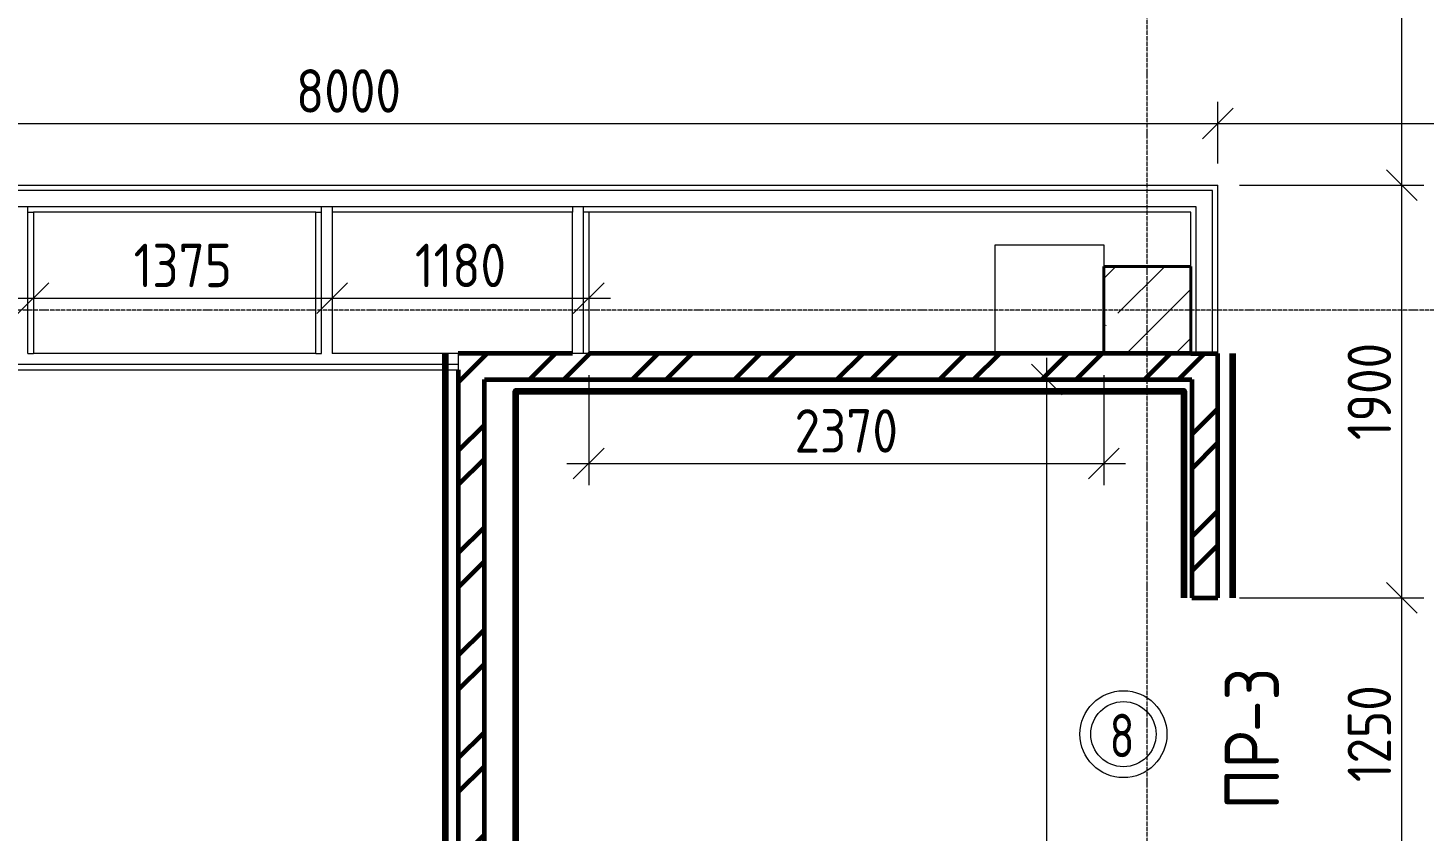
# Model space of a CAD drawing. Header units: millimetres. Extents: x -56773 to 221258, y -262288 to 26541.
# Drawn here: x 16659 to 23083, y -202022 to -198325 of the extents above; entities that cross this region are included whole.
import ezdxf

# ---------------------------------------------------------------- set-up
doc = ezdxf.new("R2010")
doc.units = ezdxf.units.MM
doc.linetypes.add('ADSK_Линия сетки', pattern=[25, 20, -2.5, 0, -2.5])
for name, color, linetype, lineweight in [('1.3) Кирпич перегородка сент', 30, 'Continuous', 60), ('3.2) Штук 4 вып Сентябрь', 162, 'Continuous', 120), ('4.3)Шпакл баз сент инв подв и 1 эт', 6, 'Continuous', 60), ('Марки', 7, 'Continuous', 20), ('Марки дверей', 7, 'Continuous', 20), ('Несущие колонны', 7, 'Continuous', 18), ('Оси', 7, 'Continuous', 9), ('Перекрытие', 7, 'Continuous', 18), ('Размеры', 7, 'Continuous', 9), ('Стены внутренние', 7, 'Continuous', 18), ('Стены штриховка', 7, 'Continuous', 9)]:
    doc.layers.add(name, color=color, linetype=linetype, lineweight=lineweight)
doc.styles.add('GOST Common_2', font='', dxfattribs={"width": 0.9, "height": 250})
doc.styles.add('GOST Common_3', font='', dxfattribs={"width": 0.9, "height": 200})
doc.styles.add('GOST Common_B', font='', dxfattribs={"width": 0.8, "height": 200})
doc.styles.get('GOST Common_2').set_extended_font_data('GOST Common')
doc.styles.get('GOST Common_3').set_extended_font_data('GOST Common')
doc.styles.get('GOST Common_B').set_extended_font_data('GOST Common', bold=True)
doc.dimstyles.new('ADSK_Основной_2_0_2', dxfattribs={"dimscale": 304.8, "dimtxt": 201.142999, "dimasz": 0.463911, "dimexe": 0.328084, "dimexo": 0.328084, "dimgap": 0.164042, "dimtad": 1, "dimdec": 3, "dimrnd": 0.001, "dimdsep": 46, "dimtxsty": 'GOST Common_3', "dimblk1": 'OBLIQUE', "dimblk2": 'OBLIQUE', "dimsah": 1, "dimcen": 0.09, "dimdle": 0.328084, "dimazin": 2, "dimtfac": 1, "dimtdec": 4, "dimtix": 1, "dimtmove": 0, "dimatfit": 3, "dimfxl": 1, "dimtvp": 1, "dimtolj": 1, "dimtzin": 0, "dimlwd": 20, "dimlwe": 20, "dimarcsym": 2})
pattern_1 = [(45, (9.36, -198628.46), (-235.7317, 235.7317), []), (45, (166.5, -198628.46), (-235.7317, 235.7317), [])]

# ---------------------------------------------------------------- blocks, each defined once
blk = doc.blocks.new('ADSK_КолоннаЖБ_Прямоугольная - 400x400 мм-1807143-Кладочный план 4-го этажа')
at = {"layer": 'Несущие колонны', "lineweight": 40}
for p, q in [((-200, 200), (200, 200)), ((-200, -200), (-200, 200)), ((200, 200), (200, -200)), ((200, -200), (-200, -200))]:
    blk.add_line(p, q, dxfattribs=at)
blk = doc.blocks.new('_Oblique')
at = {"color": 0, "linetype": 'ByBlock', "lineweight": -2}
blk.add_line((-0.5, -0.5), (0.5, 0.5), dxfattribs=at)
blk = doc.blocks.new('*D6057')
at = {"layer": 'Defpoints', "color": 0, "lineweight": 25, "transparency": 16777216}
for p in [(22134.4, -200948.5), (22981.1, -200948.5), (22134.4, -202198.5)]:
    blk.add_point(p, dxfattribs=at)
at = {"layer": 'Размеры', "color": 0, "lineweight": 20, "transparency": 16777216}
for p, q in [((22981.1, -202298.5), (22981.1, -200848.5)), ((22234.4, -200948.5), (23081.1, -200948.5)), ((22234.4, -202198.5), (23081.1, -202198.5))]:
    blk.add_line(p, q, dxfattribs=at)
at = {"layer": 'Размеры', "color": 0, "lineweight": 20, "transparency": 16777216, "xscale": 141.4, "yscale": 141.4, "zscale": 141.4}
for p, rotation in [((22981.1, -200948.5), 90), ((22981.1, -202198.5), 270)]:
    blk.add_blockref('_Oblique', p, dxfattribs=dict(at, rotation=rotation))
at = {"layer": 'Размеры', "color": 0, "lineweight": 9, "transparency": 16777216, "insert": (22831.1, -201573.5), "char_height": 200, "width": 560.473, "attachment_point": 5, "rotation": 90, "style": 'GOST Common_3'}
blk.add_mtext('\\A1;1250', dxfattribs=at)
blk = doc.blocks.new('*D6058')
at = {"layer": 'Defpoints', "color": 0, "lineweight": 25, "transparency": 16777216}
for p in [(22134.4, -199048.5), (22981.1, -199048.5), (22134.4, -200948.5)]:
    blk.add_point(p, dxfattribs=at)
at = {"layer": 'Размеры', "color": 0, "lineweight": 20, "transparency": 16777216}
for p, q in [((22981.1, -201048.5), (22981.1, -198948.5)), ((22234.4, -199048.5), (23081.1, -199048.5)), ((22234.4, -200948.5), (23081.1, -200948.5))]:
    blk.add_line(p, q, dxfattribs=at)
at = {"layer": 'Размеры', "color": 0, "lineweight": 20, "transparency": 16777216, "xscale": 141.4, "yscale": 141.4, "zscale": 141.4}
for p, rotation in [((22981.1, -199048.5), 90), ((22981.1, -200948.5), 270)]:
    blk.add_blockref('_Oblique', p, dxfattribs=dict(at, rotation=rotation))
at = {"layer": 'Размеры', "color": 0, "lineweight": 9, "transparency": 16777216, "insert": (22831.1, -199998.5), "char_height": 200, "width": 560.473, "attachment_point": 5, "rotation": 90, "style": 'GOST Common_3'}
blk.add_mtext('\\A1;1900', dxfattribs=at)
blk = doc.blocks.new('*D6059')
at = {"layer": 'Defpoints', "color": 0, "lineweight": 25, "transparency": 16777216}
for p in [(22559.4, -195798.5), (22981.1, -195798.5), (22134.4, -199048.5)]:
    blk.add_point(p, dxfattribs=at)
at = {"layer": 'Размеры', "color": 0, "lineweight": 20, "transparency": 16777216}
for p, q in [((22981.1, -199148.5), (22981.1, -195698.5)), ((22659.4, -195798.5), (23081.1, -195798.5)), ((22234.4, -199048.5), (23081.1, -199048.5))]:
    blk.add_line(p, q, dxfattribs=at)
at = {"layer": 'Размеры', "color": 0, "lineweight": 20, "transparency": 16777216, "xscale": 141.4, "yscale": 141.4, "zscale": 141.4}
for p, rotation in [((22981.1, -195798.5), 90), ((22981.1, -199048.5), 270)]:
    blk.add_blockref('_Oblique', p, dxfattribs=dict(at, rotation=rotation))
at = {"layer": 'Размеры', "color": 0, "lineweight": 9, "transparency": 16777216, "insert": (22831.1, -197423.5), "char_height": 200, "width": 605.475, "attachment_point": 5, "rotation": 90, "style": 'GOST Common_3'}
blk.add_mtext('\\A1;3250', dxfattribs=at)
blk = doc.blocks.new('*D6116')
at = {"layer": 'Defpoints', "color": 0, "lineweight": 25, "transparency": 16777216}
for p in [(22134.4, -198765.3), (14134.4, -199048.5), (22134.4, -199048.5)]:
    blk.add_point(p, dxfattribs=at)
at = {"layer": 'Размеры', "color": 0, "lineweight": 20, "transparency": 16777216}
for p, q in [((14134.4, -198948.5), (14134.4, -198665.3)), ((22134.4, -198948.5), (22134.4, -198665.3)), ((14034.4, -198765.3), (22234.4, -198765.3))]:
    blk.add_line(p, q, dxfattribs=at)
at = {"layer": 'Размеры', "color": 0, "lineweight": 20, "transparency": 16777216, "xscale": 141.4, "yscale": 141.4, "zscale": 141.4, "rotation": 180}
blk.add_blockref('_Oblique', (14134.4, -198765.3), dxfattribs=at)
at = {"layer": 'Размеры', "color": 0, "lineweight": 20, "transparency": 16777216, "xscale": 141.4, "yscale": 141.4, "zscale": 141.4}
blk.add_blockref('_Oblique', (22134.4, -198765.3), dxfattribs=at)
at = {"layer": 'Размеры', "color": 0, "lineweight": 9, "transparency": 16777216, "insert": (18134.4, -198615.3), "char_height": 200, "width": 605.475, "attachment_point": 5, "style": 'GOST Common_3'}
blk.add_mtext('\\A1;8000', dxfattribs=at)
blk = doc.blocks.new('*D6117')
at = {"layer": 'Defpoints', "color": 0, "lineweight": 25, "transparency": 16777216}
for p in [(25189.4, -198765.3), (22134.4, -199048.5), (25189.4, -199048.5)]:
    blk.add_point(p, dxfattribs=at)
at = {"layer": 'Размеры', "color": 0, "lineweight": 20, "transparency": 16777216}
for p, q in [((22134.4, -198948.5), (22134.4, -198665.3)), ((25189.4, -198948.5), (25189.4, -198665.3)), ((22034.4, -198765.3), (25289.4, -198765.3))]:
    blk.add_line(p, q, dxfattribs=at)
at = {"layer": 'Размеры', "color": 0, "lineweight": 20, "transparency": 16777216, "xscale": 141.4, "yscale": 141.4, "zscale": 141.4, "rotation": 180}
blk.add_blockref('_Oblique', (22134.4, -198765.3), dxfattribs=at)
at = {"layer": 'Размеры', "color": 0, "lineweight": 20, "transparency": 16777216, "xscale": 141.4, "yscale": 141.4, "zscale": 141.4}
blk.add_blockref('_Oblique', (25189.4, -198765.3), dxfattribs=at)
at = {"layer": 'Размеры', "color": 0, "lineweight": 9, "transparency": 16777216, "insert": (23661.9, -198615.3), "char_height": 200, "width": 605.475, "attachment_point": 5, "style": 'GOST Common_3'}
blk.add_mtext('\\A1;3055', dxfattribs=at)
blk = doc.blocks.new('*D6142')
at = {"layer": 'Defpoints', "color": 0, "lineweight": 25, "transparency": 16777216}
for p in [(21247.5, -199943.5), (21347.5, -199943.5), (21609.4, -205423.5)]:
    blk.add_point(p, dxfattribs=at)
at = {"layer": 'Размеры', "color": 0, "lineweight": 20, "transparency": 16777216}
for p, q in [((21347.5, -205523.5), (21347.5, -199843.5)), ((21347.5, -199943.5), (21447.5, -199943.5)), ((21509.4, -205423.5), (21247.5, -205423.5))]:
    blk.add_line(p, q, dxfattribs=at)
at = {"layer": 'Размеры', "color": 0, "lineweight": 20, "transparency": 16777216, "xscale": 141.4, "yscale": 141.4, "zscale": 141.4}
for p, rotation in [((21347.5, -199943.5), 90), ((21347.5, -205423.5), 270)]:
    blk.add_blockref('_Oblique', p, dxfattribs=dict(at, rotation=rotation))
at = {"layer": 'Размеры', "color": 0, "lineweight": 9, "transparency": 16777216, "insert": (21197.5, -202683.5), "char_height": 200, "width": 625.93, "attachment_point": 5, "rotation": 90, "style": 'GOST Common_3'}
blk.add_mtext('\\A1;5480', dxfattribs=at)
blk = doc.blocks.new('*D6147')
at = {"layer": 'Defpoints', "color": 0, "lineweight": 25, "transparency": 16777216}
for p in [(19239.4, -199823.5), (21609.4, -199823.5), (21609.4, -200329.8)]:
    blk.add_point(p, dxfattribs=at)
at = {"layer": 'Размеры', "color": 0, "lineweight": 20, "transparency": 16777216}
for p, q in [((19239.4, -199923.5), (19239.4, -200429.8)), ((21609.4, -199923.5), (21609.4, -200429.8)), ((19139.4, -200329.8), (21709.4, -200329.8))]:
    blk.add_line(p, q, dxfattribs=at)
at = {"layer": 'Размеры', "color": 0, "lineweight": 20, "transparency": 16777216, "xscale": 141.4, "yscale": 141.4, "zscale": 141.4, "rotation": 180}
blk.add_blockref('_Oblique', (19239.4, -200329.8), dxfattribs=at)
at = {"layer": 'Размеры', "color": 0, "lineweight": 20, "transparency": 16777216, "xscale": 141.4, "yscale": 141.4, "zscale": 141.4}
blk.add_blockref('_Oblique', (21609.4, -200329.8), dxfattribs=at)
at = {"layer": 'Размеры', "color": 0, "lineweight": 9, "transparency": 16777216, "insert": (20424.4, -200179.8), "char_height": 200, "width": 605.475, "attachment_point": 5, "style": 'GOST Common_3'}
blk.add_mtext('\\A1;2370', dxfattribs=at)
blk = doc.blocks.new('*D6148')
at = {"layer": 'Defpoints', "color": 0, "lineweight": 25, "transparency": 16777216}
for p in [(16684.4, -199468.4), (18059.4, -199468.4), (18059.4, -199568.4)]:
    blk.add_point(p, dxfattribs=at)
at = {"layer": 'Размеры', "color": 0, "lineweight": 20, "transparency": 16777216}
for p, q in [((16584.4, -199568.4), (18159.4, -199568.4)), ((16684.4, -199568.4), (16684.4, -199668.4)), ((18059.4, -199568.4), (18059.4, -199668.4))]:
    blk.add_line(p, q, dxfattribs=at)
at = {"layer": 'Размеры', "color": 0, "lineweight": 20, "transparency": 16777216, "xscale": 141.4, "yscale": 141.4, "zscale": 141.4, "rotation": 180}
blk.add_blockref('_Oblique', (16684.4, -199568.4), dxfattribs=at)
at = {"layer": 'Размеры', "color": 0, "lineweight": 20, "transparency": 16777216, "xscale": 141.4, "yscale": 141.4, "zscale": 141.4}
blk.add_blockref('_Oblique', (18059.4, -199568.4), dxfattribs=at)
at = {"layer": 'Размеры', "color": 0, "lineweight": 9, "transparency": 16777216, "insert": (17371.9, -199418.4), "char_height": 200, "width": 560.473, "attachment_point": 5, "style": 'GOST Common_3'}
blk.add_mtext('\\A1;1375', dxfattribs=at)
blk = doc.blocks.new('*D6149')
at = {"layer": 'Defpoints', "color": 0, "lineweight": 25, "transparency": 16777216}
for p in [(18059.4, -199468.4), (19239.4, -199468.4), (19239.4, -199568.4)]:
    blk.add_point(p, dxfattribs=at)
at = {"layer": 'Размеры', "color": 0, "lineweight": 20, "transparency": 16777216}
for p, q in [((17959.4, -199568.4), (19339.4, -199568.4)), ((18059.4, -199568.4), (18059.4, -199668.4)), ((19239.4, -199568.4), (19239.4, -199668.4))]:
    blk.add_line(p, q, dxfattribs=at)
at = {"layer": 'Размеры', "color": 0, "lineweight": 20, "transparency": 16777216, "xscale": 141.4, "yscale": 141.4, "zscale": 141.4, "rotation": 180}
blk.add_blockref('_Oblique', (18059.4, -199568.4), dxfattribs=at)
at = {"layer": 'Размеры', "color": 0, "lineweight": 20, "transparency": 16777216, "xscale": 141.4, "yscale": 141.4, "zscale": 141.4}
blk.add_blockref('_Oblique', (19239.4, -199568.4), dxfattribs=at)
at = {"layer": 'Размеры', "color": 0, "lineweight": 9, "transparency": 16777216, "insert": (18649.4, -199418.4), "char_height": 200, "width": 515.472, "attachment_point": 5, "style": 'GOST Common_3'}
blk.add_mtext('\\A1;1180', dxfattribs=at)
blk = doc.blocks.new('М_двери1 - Марка экземпляра 2-3719212-Кладочный план 4-го этажа')
at = {"layer": 'Марки дверей'}
for radius in [2, 1.5]:
    blk.add_circle((0, 0), radius, dxfattribs=at)

msp = doc.modelspace()

# ---------------------------------------------------------------- hatches: boundary and pattern name
at = {"layer": '1.3) Кирпич перегородка сент'}
h = msp.add_hatch(dxfattribs=at)
h.set_pattern_fill('FP_8', color=256, style=0, pattern_type=2)
h.set_pattern_definition(pattern_1)
h.paths.add_polyline_path([(22134.3615, -199943.4914), (22134.3615, -199823.4914), (18639.3615, -199823.4914), (18639.3615, -199943.4914), (22014.3615, -199943.4914)])
h = msp.add_hatch(dxfattribs=at)
h.set_pattern_fill('FP_8', color=256, style=0, pattern_type=2)
h.set_pattern_definition(pattern_1)
h.paths.add_polyline_path([(18639.3615, -205573.4914), (18759.3615, -205573.4914), (18759.3615, -199943.4914), (18639.3615, -199943.4914), (18639.3615, -200736.9674)])
h = msp.add_hatch(dxfattribs=at)
h.set_pattern_fill('FP_8', color=256, style=0, pattern_type=2)
h.set_pattern_definition(pattern_1)
h.paths.add_polyline_path([(22134.3615, -205573.4914), (22134.3615, -202198.4914), (22014.3615, -202198.4914), (22014.3615, -205573.4914)])
h.paths.add_polyline_path([(22134.3615, -200948.4914), (22134.3615, -199943.4914), (22014.3615, -199943.4914), (22014.3615, -200948.4914)])
at = {"layer": 'Несущие колонны', "lineweight": 9}
h = msp.add_hatch(dxfattribs=at)
h.set_pattern_fill('FP_1', color=256, style=0, pattern_type=2)
h.set_pattern_definition([(45, (9.36, -198628.46), (-224.5064, 224.5064), []), (45, (233.87, -198628.46), (-224.5064, 224.5064), [396.875, -79.375, 3.353, -76.022])])
h.paths.add_polyline_path([(21609.3615, -199823.4914), (22009.3615, -199823.4914), (22009.3615, -199423.4914), (21609.3615, -199423.4914)])
at = {"layer": 'Стены внутренние', "lineweight": 9}
h = msp.add_hatch(dxfattribs=at)
h.set_pattern_fill('FP_8', color=256, style=0, pattern_type=2)
h.set_pattern_definition(pattern_1)
h.paths.add_polyline_path([(22134.3615, -199943.4914), (22134.3615, -199823.4914), (18639.3615, -199823.4914), (18639.3615, -199943.4914), (22014.3615, -199943.4914)])
h = msp.add_hatch(dxfattribs=at)
h.set_pattern_fill('FP_8', color=256, style=0, pattern_type=2)
h.set_pattern_definition(pattern_1)
h.paths.add_polyline_path([(18639.3615, -205573.4914), (18759.3615, -205573.4914), (18759.3615, -199943.4914), (18639.3615, -199943.4914), (18639.3615, -200736.9674)])
h = msp.add_hatch(dxfattribs=at)
h.set_pattern_fill('FP_8', color=256, style=0, pattern_type=2)
h.set_pattern_definition(pattern_1)
h.paths.add_polyline_path([(22134.3615, -205573.4914), (22134.3615, -202198.4914), (22014.3615, -202198.4914), (22014.3615, -205573.4914)])
h.paths.add_polyline_path([(22134.3615, -200948.4914), (22134.3615, -199943.4914), (22014.3615, -199943.4914), (22014.3615, -200948.4914)])

# ---------------------------------------------------------------- linework, layer by layer
at = {"layer": '1.3) Кирпич перегородка сент'}
for p, q in [((19164.3615, -199823.4914), (18639.3615, -199823.4914)), ((22009.3615, -199823.4914), (19239.3615, -199823.4914)), ((22009.3615, -199823.4914), (22134.3615, -199823.4914)), ((22134.3615, -200948.4914), (22134.3615, -199823.4914)), ((18639.3615, -199898.4914), (18639.3615, -205573.4914)), ((18759.3615, -199943.4914), (22014.3615, -199943.4914)), ((18759.3615, -205573.4914), (18759.3615, -199943.4914)), ((22014.3615, -199943.4914), (22014.3615, -200948.4914)), ((22014.3615, -200948.4914), (22134.3615, -200948.4914))]:
    msp.add_line(p, q, dxfattribs=at)
at = {"layer": '3.2) Штук 4 вып Сентябрь'}
for points in [[(18580.7958, -205573.4914), (18580.7958, -199823.4914)], [(22203.1611, -200948.4914), (22203.1611, -199823.4914)], [(18904.6762, -205573.4914), (18904.6762, -199996.7203), (21977.5507, -199996.7203), (21977.5507, -200948.4914)]]:
    msp.add_lwpolyline(points, dxfattribs=at)
at = {"layer": '4.3)Шпакл баз сент инв подв и 1 эт'}
for points in [[(18580.7958, -205573.4914), (18580.7958, -199823.4914)], [(22203.1611, -200948.4914), (22203.1611, -199823.4914)], [(18904.6762, -205573.4914), (18904.6762, -199996.7203), (21977.5507, -199996.7203), (21977.5507, -200948.4914)]]:
    msp.add_lwpolyline(points, dxfattribs=at)
at = {"layer": 'Несущие колонны', "lineweight": 9}
for p, q in [((22009.3615, -199423.4914), (21609.3615, -199423.4914)), ((21609.3615, -199423.4914), (21609.3615, -199823.4914)), ((22009.3615, -199823.4914), (22009.3615, -199423.4914)), ((21609.3615, -199823.4914), (22009.3615, -199823.4914))]:
    msp.add_line(p, q, dxfattribs=at)
at = {"layer": 'Оси', "linetype": 'ADSK_Линия сетки', "lineweight": 5}
for p, q in [((21809.3615, -209602.3427), (21809.3615, -188601.0153)), ((62563.3938, -199623.4914), (-25230.7352, -199623.4914))]:
    msp.add_line(p, q, dxfattribs=at)
at = {"layer": 'Перекрытие'}
for p, q in [((21109.3615, -199823.4914), (21109.3615, -199323.4914)), ((21109.3615, -199323.4914), (21609.3615, -199323.4914)), ((21609.3615, -199323.4914), (21609.3615, -199423.4914))]:
    msp.add_line(p, q, dxfattribs=at)
at = {"layer": 'Стены внутренние', "lineweight": 5}
for p, q in [((14134.3615, -199048.4914), (22134.3615, -199048.4914)), ((22134.3615, -200948.4914), (22134.3615, -199048.4914)), ((16684.3615, -199173.4914), (16684.3615, -199823.4914)), ((17984.3615, -199173.4914), (16684.3615, -199173.4914)), ((17984.3615, -199823.4914), (17984.3615, -199173.4914)), ((18059.3615, -199173.4914), (18059.3615, -199823.4914)), ((19164.3615, -199173.4914), (18059.3615, -199173.4914)), ((19164.3615, -199823.4914), (19164.3615, -199173.4914)), ((22009.3615, -199173.4914), (19239.3615, -199173.4914)), ((19239.3615, -199173.4914), (19239.3615, -199823.4914)), ((22009.3615, -199823.4914), (22009.3615, -199173.4914)), ((17984.3615, -199823.4914), (16684.3615, -199823.4914)), ((18639.3615, -199823.4914), (18059.3615, -199823.4914)), ((19164.3615, -199823.4914), (18639.3615, -199823.4914)), ((22009.3615, -199823.4914), (19239.3615, -199823.4914)), ((15609.3615, -199898.4914), (18639.3615, -199898.4914)), ((18639.3615, -199898.4914), (18639.3615, -205573.4914)), ((18759.3615, -199943.4914), (22014.3615, -199943.4914)), ((18759.3615, -205573.4914), (18759.3615, -199943.4914)), ((22014.3615, -199943.4914), (22014.3615, -200948.4914)), ((22014.3615, -200948.4914), (22134.3615, -200948.4914))]:
    msp.add_line(p, q, dxfattribs=at)
at = {"layer": 'Стены штриховка', "lineweight": 9}
for p, q in [((22109.3615, -199073.4914), (14159.3615, -199073.4914)), ((22109.3615, -199823.4914), (22109.3615, -199073.4914)), ((16659.3615, -199148.4914), (14209.3615, -199148.4914)), ((22034.3615, -199148.4914), (16609.3615, -199148.4914)), ((16659.3615, -199823.4914), (16659.3615, -199148.4914)), ((16659.3615, -199173.4914), (16684.3615, -199173.4914)), ((17984.3615, -199173.4914), (18009.3615, -199173.4914)), ((18009.3615, -199823.4914), (18009.3615, -199148.4914)), ((18059.3615, -199148.4914), (18059.3615, -199173.4914)), ((19164.3615, -199148.4914), (19164.3615, -199173.4914)), ((19214.3615, -199148.4914), (19214.3615, -199823.4914)), ((19239.3615, -199173.4914), (19214.3615, -199173.4914)), ((22034.3615, -199823.4914), (22034.3615, -199148.4914)), ((16659.3615, -199823.4914), (16684.3615, -199823.4914)), ((17984.3615, -199823.4914), (18009.3615, -199823.4914)), ((18639.3615, -199823.4914), (18639.3615, -199898.4914)), ((19239.3615, -199823.4914), (19164.3615, -199823.4914)), ((22009.3615, -199823.4914), (22134.3615, -199823.4914)), ((14159.3615, -199873.4914), (18639.3615, -199873.4914))]:
    msp.add_line(p, q, dxfattribs=at)

# ---------------------------------------------------------------- block references
at = {"layer": 'Марки дверей', "xscale": 99.99999999999993, "yscale": 99.99999999999993, "zscale": 99.99999999999993}
msp.add_blockref('М_двери1 - Марка экземпляра 2-3719212-Кладочный план 4-го этажа', (21699.6278, -201575.7069), dxfattribs=at)
at = {"layer": 'Несущие колонны', "lineweight": 9, "rotation": 89.9999999999999}
msp.add_blockref('ADSK_КолоннаЖБ_Прямоугольная - 400x400 мм-1807143-Кладочный план 4-го этажа', (21809.3615, -199623.4914), dxfattribs=at)

# ---------------------------------------------------------------- texts
at = {"layer": 'Марки', "lineweight": 9, "char_height": 250, "attachment_point": 1, "rotation": 90, "style": 'GOST Common_2'}
for s, insert, width in [('-3', (22165.7719, -201566.2348), 389.620125), ('ПР', (22165.7719, -201923.4223), 432.91125)]:
    msp.add_mtext(s, dxfattribs=dict(at, insert=insert, width=width))
at = {"layer": 'Марки дверей', "lineweight": 5, "insert": (21635.5704, -201482.0479), "char_height": 200, "width": 147.5105, "attachment_point": 1, "style": 'GOST Common_B'}
msp.add_mtext('\\fGOST Common|b1|i0|c204|p34|;\\W.8;8', dxfattribs=at)

# ---------------------------------------------------------------- dimensions: what is measured, and where the dimension line sits
at = {"layer": 'Размеры', "lineweight": 9}
for base, p1, p2, override, picture, middle in [((22981.0951, -195798.4914), (22134.3615, -199048.4914), (22559.3615, -195798.4914), {"dimpost": '<>', "dimfxl": 3277.670667}, '*D6059', (22831.0951, -197423.4914)), ((22981.0951, -199048.4914), (22134.3615, -200948.4914), (22134.3615, -199048.4914), {"dimpost": '<>', "dimfxl": 1900}, '*D6058', (22831.0951, -199998.4914)), ((21347.4886, -199943.4914), (21609.3615, -205423.4914), (21247.5037, -199943.4914), {"dimpost": '<>', "dimfxl": 5491.934181}, '*D6142', (21197.4886, -202683.4914)), ((22981.0951, -200948.4914), (22134.3615, -202198.4914), (22134.3615, -200948.4914), {"dimpost": '<>', "dimfxl": 1250}, '*D6057', (22831.0951, -201573.4914))]:
    dim = msp.add_linear_dim(base=base, p1=p1, p2=p2, angle=90, dimstyle='ADSK_Основной_2_0_2', override=override, dxfattribs=at)
    dim.commit()
    dim.dimension.update_dxf_attribs({"geometry": picture, "text_midpoint": middle})
for base, p1, p2, override, picture, middle in [((22134.3615, -198765.34), (14134.3615, -199048.4914), (22134.3615, -199048.4914), {"dimpost": '<>', "dimfxl": 8000}, '*D6116', (18134.3615, -198615.34)), ((25189.3615, -198765.34), (22134.3615, -199048.4914), (25189.3615, -199048.4914), {"dimpost": '<>', "dimfxl": 3055}, '*D6117', (23661.8615, -198615.34)), ((18059.3615, -199568.3956), (16684.3615, -199468.4107), (18059.3615, -199468.4107), {"dimpost": '<>', "dimfxl": 1375}, '*D6148', (17371.8615, -199418.3956)), ((19239.3615, -199568.3956), (18059.3615, -199468.4107), (19239.3615, -199468.4107), {"dimpost": '<>', "dimfxl": 1180}, '*D6149', (18649.3615, -199418.3956)), ((21609.3615, -200329.8022), (19239.3615, -199823.4914), (21609.3615, -199823.4914), {"dimpost": '<>', "dimfxl": 2370}, '*D6147', (20424.3615, -200179.8022))]:
    dim = msp.add_linear_dim(base=base, p1=p1, p2=p2, dimstyle='ADSK_Основной_2_0_2', override=override, dxfattribs=at)
    dim.commit()
    dim.dimension.update_dxf_attribs({"geometry": picture, "text_midpoint": middle})

doc.saveas('drawing.dxf')
